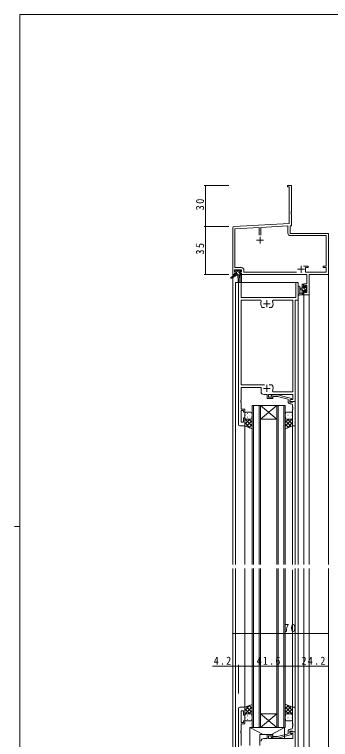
# Model space of a CAD drawing. Units: millimetres, scale not verified. Extents: x -841 to 292, y -594 to 212.
# Drawn here: x -841 to -610, y -323 to 208 of the extents above; entities that cross this region are included whole.
import ezdxf

# ---------------------------------------------------------------- set-up
doc = ezdxf.new("R2010")
doc.units = ezdxf.units.MM
doc.header["$LTSCALE"] = 2
for name, color, linetype, lineweight in [('0-1_YKK_ZWAK', 7, 'Continuous', 9), ('0-3_YKK_11', 7, 'Continuous', 9), ('0-4_YKK_12', 2, 'Continuous', 9), ('0-5_YKK_13', 4, 'Continuous', 9), ('0-6_YKK_D', 6, 'Continuous', 9)]:
    doc.layers.add(name, color=color, linetype=linetype, lineweight=lineweight)
doc.styles.add('ＭＳ ゴシック', font='')
doc.styles.get('ＭＳ ゴシック').set_extended_font_data('MS Gothic')

msp = doc.modelspace()

# ---------------------------------------------------------------- linework, layer by layer
at = {"layer": '0-1_YKK_ZWAK'}
for p, q in [((-837, -541.965), (-837, 208.035)), ((263, 208.035), (-837, 208.035)), ((-841, -166.965), (-837, -166.965))]:
    msp.add_line(p, q, dxfattribs=at)
at = {"layer": '0-3_YKK_11'}
for p, q in [((-639.83, 54.838), (-639.83, 81.77)), ((-638.2, 82.67), (-638.2, 63.628)), ((-680.252, 52.719), (-639.83, 54.838)), ((-660.55, 52.12), (-640.83, 53.153)), ((-640.83, 53.153), (-640.83, 47.84)), ((-681.2, 17.67), (-681.2, 51.721)), ((-679.57, 51.123), (-661.85, 52.052)), ((-679.57, 22.6), (-679.57, 51.123)), ((-661.85, 52.052), (-661.85, 46.37)), ((-660.55, 46.37), (-660.55, 52.12)), ((-663.7, 42.67), (-658.7, 42.67)), ((-661.2, 45.17), (-661.2, 40.17)), ((-639.2, 47.67), (-611.2, 47.67)), ((-639.03, 46.04), (-612.83, 46.04)), ((-612.83, 46.04), (-612.83, 23.77)), ((-611.2, 47.67), (-611.2, 17.67)), ((-674.87, 22.6), (-679.57, 22.6)), ((-633.7, 21.37), (-628.7, 21.37)), ((-631.2, 23.87), (-631.2, 18.87)), ((-626.93, 17.67), (-674.7, 17.67)), ((-673.07, 19.3), (-673.07, 20.8)), ((-634.55, 19.3), (-673.07, 19.3)), ((-634.55, 19.3), (-673.07, 19.3)), ((-612.83, 19.3), (-627.9, 19.3)), ((-626.93, 10.77), (-626.93, 17.67)), ((-625.3, 17.67), (-625.3, 2.67)), ((-611.2, 17.67), (-625.3, 17.67)), ((-677, 11.67), (-675.07, 11.67)), ((-677, -92.33), (-677, 11.67)), ((-675.07, 11.67), (-675.07, 0.67)), ((-635.13, 11.67), (-633.2, 11.67)), ((-635.13, 0.67), (-635.13, 11.67)), ((-633.2, 11.67), (-633.2, -1.33)), ((-675.07, 0.67), (-635.13, 0.67)), ((-675.07, -1.26), (-675.07, -63.13)), ((-660.751, -1.26), (-675.07, -1.26)), ((-660.296, -1.967), (-660.751, -1.26)), ((-658.7, -3.83), (-653.7, -3.83)), ((-656.2, -6.33), (-656.2, -1.33)), ((-651.649, -1.26), (-652.104, -1.967)), ((-637.33, -1.26), (-651.649, -1.26)), ((-637.33, -68.4), (-637.33, -1.26)), ((-635.4, -1.33), (-635.4, -75.33)), ((-633.2, -1.33), (-635.4, -1.33)), ((-659.647, -6.53), (-659.893, -6.402)), ((-657.95, -6.53), (-659.647, -6.53)), ((-652.753, -6.53), (-654.45, -6.53)), ((-652.507, -6.402), (-652.753, -6.53)), ((-675.07, -63.13), (-657.95, -63.13)), ((-656.2, -68.33), (-656.2, -63.33)), ((-654.45, -63.13), (-652.753, -63.13)), ((-654.45, -63.13), (-652.753, -63.13)), ((-652.753, -63.13), (-652.507, -63.259)), ((-675.07, -65.13), (-675.07, -74.372)), ((-660.5, -65.13), (-675.07, -65.13)), ((-660.5, -68.33), (-660.5, -65.13)), ((-658.7, -65.83), (-653.7, -65.83)), ((-652.104, -67.693), (-651.649, -68.4)), ((-651.649, -68.4), (-637.33, -68.4)), ((-656.1, -70.33), (-658.5, -70.33)), ((-656.1, -73.33), (-656.1, -70.33)), ((-651.9, -73.33), (-656.1, -73.33)), ((-655.1, -70.33), (-655.1, -72.33)), ((-637.33, -70.33), (-655.1, -70.33)), ((-655.1, -72.33), (-651.9, -72.33)), ((-653.024, -71.306), (-652.249, -70.53)), ((-652.249, -70.53), (-648.303, -70.53)), ((-651.751, -71.73), (-652.176, -72.154)), ((-651.9, -72.33), (-651.9, -73.33)), ((-648.461, -71.73), (-651.751, -71.73)), ((-640.7, -73.81), (-648.461, -71.73)), ((-648.303, -70.53), (-638.2, -73.237)), ((-640.7, -75.63), (-640.7, -73.81)), ((-638.2, -73.837), (-639.4, -74.53)), ((-639.4, -74.53), (-638.534, -74.03)), ((-638.534, -74.03), (-637.33, -74.03)), ((-638.2, -73.237), (-638.2, -73.837)), ((-637.33, -74.03), (-637.33, -70.33)), ((-675.07, -74.372), (-675.19, -74.555)), ((-675.19, -74.555), (-675.19, -75.105)), ((-675.19, -75.105), (-675.07, -75.288)), ((-675.07, -75.372), (-675.19, -75.555)), ((-675.19, -75.555), (-675.19, -76.105)), ((-675.19, -76.105), (-675.07, -76.289)), ((-675.07, -75.288), (-675.07, -75.372)), ((-675.07, -76.289), (-675.07, -81.13)), ((-639.4, -75.33), (-639.4, -74.53)), ((-639.4, -74.53), (-639.4, -75.83)), ((-635.4, -75.33), (-639.4, -75.33)), ((-639.4, -75.83), (-637.6, -75.83)), ((-638.4, -77.13), (-639.2, -77.13)), ((-637.6, -75.83), (-637.4, -75.63)), ((-637.4, -75.63), (-637.1, -75.33)), ((-637.4, -79.372), (-637.4, -78.13)), ((-637.28, -79.555), (-637.4, -79.372)), ((-637.28, -80.105), (-637.28, -79.555)), ((-637.1, -75.33), (-635.4, -75.33)), ((-635.4, -75.33), (-635.4, -93.33)), ((-675.07, -81.13), (-672.4, -81.13)), ((-675.07, -82.13), (-675.07, -90.63)), ((-673.4, -82.13), (-675.07, -82.13)), ((-673.4, -83.33), (-673.4, -82.13)), ((-672.4, -83.33), (-673.4, -83.33)), ((-672.4, -81.13), (-672.4, -83.33)), ((-637.4, -80.288), (-637.28, -80.105)), ((-637.4, -80.372), (-637.4, -80.288)), ((-637.28, -80.555), (-637.4, -80.372)), ((-637.4, -81.289), (-637.28, -81.105)), ((-637.4, -93.33), (-637.4, -81.289)), ((-637.28, -81.105), (-637.28, -80.555)), ((-673.4, -87.33), (-672.4, -87.33)), ((-673.4, -90.63), (-673.4, -87.33)), ((-672.4, -87.33), (-672.4, -93.33)), ((-672.4, -93.33), (-676, -93.33)), ((-675.07, -90.63), (-673.4, -90.63)), ((-635.4, -93.33), (-637.4, -93.33)), ((-677, -300.33), (-677, -404.33)), ((-672.4, -299.33), (-676, -299.33)), ((-675.07, -302.03), (-673.4, -302.03)), ((-675.07, -310.53), (-675.07, -302.03)), ((-673.4, -302.03), (-673.4, -305.33)), ((-672.4, -305.33), (-672.4, -299.33)), ((-637.4, -299.33), (-637.4, -311.372)), ((-635.4, -299.33), (-637.4, -299.33)), ((-635.4, -317.33), (-635.4, -299.33)), ((-673.4, -305.33), (-672.4, -305.33)), ((-673.4, -310.53), (-675.07, -310.53)), ((-675.07, -311.53), (-672.4, -311.53)), ((-675.07, -316.372), (-675.07, -311.53)), ((-673.4, -309.33), (-673.4, -310.53)), ((-672.4, -309.33), (-673.4, -309.33)), ((-672.4, -311.53), (-672.4, -309.33)), ((-637.4, -311.372), (-637.28, -311.555)), ((-637.28, -312.105), (-637.4, -312.288)), ((-637.4, -312.288), (-637.4, -312.372)), ((-637.4, -312.372), (-637.28, -312.555)), ((-637.28, -313.105), (-637.4, -313.288)), ((-637.4, -313.288), (-637.4, -314.53)), ((-637.28, -311.555), (-637.28, -312.105)), ((-637.28, -312.555), (-637.28, -313.105)), ((-675.19, -316.555), (-675.07, -316.372)), ((-675.19, -317.105), (-675.19, -316.555)), ((-675.07, -317.288), (-675.19, -317.105)), ((-675.19, -317.555), (-675.07, -317.372)), ((-675.19, -318.105), (-675.19, -317.555)), ((-675.07, -318.288), (-675.19, -318.105)), ((-675.07, -317.372), (-675.07, -317.288)), ((-675.07, -327.53), (-675.07, -318.288)), ((-640.7, -317.03), (-640.7, -318.851)), ((-639.4, -316.83), (-637.6, -316.83)), ((-639.4, -318.13), (-639.4, -316.83)), ((-639.4, -317.33), (-639.4, -318.13)), ((-635.4, -317.33), (-639.4, -317.33)), ((-639.4, -318.13), (-638.534, -318.63)), ((-638.2, -318.823), (-639.4, -318.13)), ((-638.4, -315.53), (-639.2, -315.53)), ((-638.534, -318.63), (-637.33, -318.63)), ((-637.6, -316.83), (-637.4, -317.03)), ((-637.4, -317.03), (-637.1, -317.33)), ((-637.33, -318.63), (-637.33, -322.33)), ((-637.1, -317.33), (-635.4, -317.33)), ((-635.4, -391.33), (-635.4, -317.33)), ((-656.1, -322.33), (-658.5, -322.33)), ((-656.1, -319.33), (-656.1, -322.33)), ((-651.9, -319.33), (-656.1, -319.33)), ((-655.1, -320.33), (-651.9, -320.33)), ((-655.1, -322.33), (-655.1, -320.33)), ((-637.33, -322.33), (-655.1, -322.33)), ((-653.024, -321.355), (-652.249, -322.13)), ((-652.249, -322.13), (-648.303, -322.13)), ((-651.751, -320.93), (-652.176, -320.506)), ((-651.9, -320.33), (-651.9, -319.33)), ((-648.461, -320.93), (-651.751, -320.93)), ((-640.7, -318.851), (-648.461, -320.93)), ((-648.303, -322.13), (-638.2, -319.423)), ((-638.2, -319.423), (-638.2, -318.823))]:
    msp.add_line(p, q, dxfattribs=at)
for points in [[(-639.83, 81.77), (-641.2, 81.77), (-641.2, 82.67), (-638.2, 82.67)], [(-638.2, 63.628), (-638.32, 63.445), (-638.32, 62.895), (-638.2, 62.711), (-638.2, 62.628), (-638.32, 62.445), (-638.32, 61.895), (-638.2, 61.712), (-638.2, 53.291), (-639.2, 53.239), (-639.2, 47.67)], [(-627.9, 19.3), (-627.9, 22.77), (-625.9, 22.77), (-625.9, 23.77), (-629.45, 23.77)], [(-612.83, 23.77), (-614.9, 23.77), (-614.9, 22.77), (-612.83, 22.77), (-612.83, 19.3)], [(-674.7, 17.67), (-674.7, 18.67), (-675.8, 18.67), (-675.8, 19.47), (-674.7, 19.47), (-674.7, 20.97), (-679.9, 20.97), (-679.9, 19.47), (-678.8, 19.47), (-678.8, 18.67), (-679.9, 18.67), (-679.9, 17.67), (-681.2, 17.67)], [(-625.3, 2.67), (-629.2, 2.67), (-629.2, 5.47), (-628.4, 5.47), (-628.4, 4.3), (-626.93, 4.3), (-626.93, 9.57), (-628.4, 9.57), (-628.4, 8.47), (-629.2, 8.47), (-629.2, 10.77), (-626.93, 10.77)]]:
    msp.add_lwpolyline(points, dxfattribs=at)
for centre, radius, start, end in [((-680.2, 51.721), 1, 93.00002, 180), ((-639.03, 47.84), 1.8, 180, 269.99998), ((-674.87, 20.8), 1.8, 0, 89.99998), ((-656.2, -3.83), 4.5, 155.54362, 214.84991), ((-656.2, -3.83), 4.5, 325.15007, 24.45636), ((-656.2, -65.83), 4.5, 335.54362, 34.84991), ((-658.5, -68.33), 2, 180, 269.99998), ((-652.6, -71.73), 0.6, 134.99998, 315), ((-639.2, -75.63), 1.5, 180, 269.99998), ((-638.4, -78.13), 1, 0, 89.99998), ((-676, -92.33), 1, 180, 269.99998), ((-676, -300.33), 1, 90, 179.99998), ((-639.2, -317.03), 1.5, 90, 179.99998), ((-638.4, -314.53), 1, 270, 359.99998), ((-658.5, -324.33), 2, 90, 179.99998), ((-652.6, -320.93), 0.6, 44.99998, 225)]:
    msp.add_arc(centre, radius, start, end, dxfattribs=at)
at = {"layer": '0-4_YKK_12'}
for p, q in [((-681.2, 47.67), (-681.2, -194.83)), ((-611.2, 47.67), (-611.2, -194.83)), ((-674.7, 17.17), (-675.7, 17.17)), ((-675.7, 17.17), (-675.7, 11.67)), ((-674.7, 17.17), (-674.7, 11.67)), ((-679.2, 11.67), (-679.2, -194.83)), ((-679.2, 11.67), (-633.2, 11.67)), ((-633.2, 11.67), (-633.2, -194.83)), ((-629.2, 2.67), (-625.3, 2.67)), ((-629.2, 2.67), (-629.2, -194.83)), ((-625.3, 2.67), (-625.3, -194.83)), ((-666.9, -78.33), (-660.9, -78.33)), ((-666.9, -194.83), (-666.9, -78.33)), ((-665.9, -78.33), (-665.9, -194.83)), ((-661.9, -194.83), (-661.9, -78.33)), ((-648.9, -78.33), (-660.9, -88.33)), ((-660.9, -78.33), (-648.9, -88.33)), ((-660.9, -78.33), (-648.9, -78.33)), ((-660.9, -78.33), (-660.9, -194.83)), ((-648.9, -78.33), (-642.9, -78.33)), ((-648.9, -194.83), (-648.9, -78.33)), ((-647.9, -78.33), (-647.9, -194.83)), ((-643.9, -194.83), (-643.9, -78.33)), ((-642.9, -78.33), (-642.9, -194.83)), ((-660.9, -88.33), (-648.9, -88.33)), ((-672.4, -93.33), (-672.4, -194.83)), ((-637.4, -93.33), (-637.4, -194.83)), ((-635.4, -93.03), (-635.4, -194.83)), ((-681.2, -197.83), (-681.2, -437.33)), ((-679.2, -197.83), (-679.2, -404.33)), ((-672.4, -197.83), (-672.4, -299.33)), ((-666.9, -197.83), (-666.9, -314.33)), ((-665.9, -314.33), (-665.9, -197.83)), ((-661.9, -197.83), (-661.9, -314.33)), ((-660.9, -314.33), (-660.9, -197.83)), ((-648.9, -197.83), (-648.9, -314.33)), ((-647.9, -314.33), (-647.9, -197.83)), ((-643.9, -197.83), (-643.9, -314.33)), ((-642.9, -314.33), (-642.9, -197.83)), ((-637.4, -198.673), (-637.4, -300.173)), ((-635.4, -197.83), (-635.4, -299.63)), ((-633.2, -197.83), (-633.2, -404.33)), ((-629.2, -197.83), (-629.2, -384.33)), ((-625.3, -197.83), (-625.3, -384.33)), ((-611.2, -197.83), (-611.2, -437.33)), ((-648.9, -314.33), (-660.9, -304.33)), ((-660.9, -314.33), (-648.9, -304.33)), ((-660.9, -304.33), (-648.9, -304.33)), ((-666.9, -314.33), (-660.9, -314.33)), ((-660.9, -314.33), (-648.9, -314.33)), ((-648.9, -314.33), (-642.9, -314.33))]:
    msp.add_line(p, q, dxfattribs=at)
at = {"layer": '0-5_YKK_13'}
for p, q in [((-679.5, 17.37), (-682.567, 15.319)), ((-678, 17.37), (-682.245, 14.813)), ((-679.7, 19.87), (-679.7, 20.37)), ((-679.458, 19.575), (-679.694, 19.812)), ((-679.5, 18.07), (-679.5, 17.37)), ((-679.498, 17.37), (-679.5, 17.372)), ((-675.3, 17.37), (-679.5, 17.37)), ((-679.4, 20.67), (-678.9, 20.67)), ((-678.5, 19.57), (-679.4, 19.57)), ((-679.2, 18.37), (-678.5, 18.37)), ((-678.7, 20.47), (-676.6, 20.47)), ((-678.5, 18.37), (-678.5, 19.57)), ((-677.252, 17.37), (-678.5, 18.617)), ((-676.1, 18.462), (-678.107, 20.47)), ((-677.4, 17.37), (-677.298, 12.362)), ((-676.598, 17.37), (-676.698, 12.362)), ((-676.4, 20.67), (-675.8, 20.67)), ((-676.1, 19.109), (-676.1, 18.37)), ((-676.1, 18.37), (-675.3, 18.37)), ((-675.07, 19.677), (-676.062, 20.67)), ((-675.092, 17.454), (-676.007, 18.37)), ((-675.3, 19.57), (-675.639, 19.57)), ((-675.588, 20.582), (-675.088, 20.082)), ((-675, 18.07), (-675, 17.67)), ((-633.2, 8.396), (-633.2, 3.234)), ((-632, 8.396), (-631.997, 4.435)), ((-630.4, 7.568), (-631.544, 7.466)), ((-630.4, 6.368), (-631.544, 6.47)), ((-630.4, 2.668), (-630.4, 10.268)), ((-626.98, 5.264), (-630.4, 8.683)), ((-629.4, 5.438), (-630.4, 6.438)), ((-630.1, 10.568), (-629.5, 10.568)), ((-629.2, 9.728), (-630.04, 10.568)), ((-629.4, 9.468), (-629.4, 8.168)), ((-629.4, 8.168), (-628, 8.168)), ((-629.4, 5.768), (-629.4, 3.768)), ((-628.461, 5.768), (-629.4, 5.768)), ((-629.2, 10.268), (-629.2, 9.668)), ((-628, 8.168), (-628, 9.068)), ((-627.1, 7.629), (-628, 8.528)), ((-627.7, 9.368), (-627.2, 9.368)), ((-627.1, 8.368), (-627.1, 6.268)), ((-626.9, 9.068), (-626.9, 8.568)), ((-626.9, 6.068), (-626.9, 5.468)), ((-629.5, 2.668), (-632.18, 2.668)), ((-631.58, 3.868), (-630.4, 3.868)), ((-629.2, 2.993), (-630.4, 4.193)), ((-629.2, 3.568), (-629.2, 2.968)), ((-628, 4.968), (-628, 5.307)), ((-626.988, 5.256), (-627.488, 4.756)), ((-672.4, -87.33), (-672.4, -84.33)), ((-667.9, -83.33), (-671.4, -83.33)), ((-670.281, -84.166), (-670.481, -84.166)), ((-667.314, -84.166), (-667.451, -84.166)), ((-666.9, -87.33), (-666.9, -84.33)), ((-642.9, -87.33), (-642.9, -84.33)), ((-642.486, -84.166), (-642.349, -84.166)), ((-641.9, -83.33), (-637.9, -83.33)), ((-639.519, -84.166), (-639.319, -84.166)), ((-637.4, -87.33), (-637.4, -84.33)), ((-672.4, -93.33), (-672.4, -87.33)), ((-672.4, -88.093), (-666.9, -93.593)), ((-671.571, -88.33), (-672.4, -89.159)), ((-668.743, -88.33), (-672.4, -91.987)), ((-671.896, -85.581), (-672.096, -85.581)), ((-667.9, -88.33), (-671.4, -88.33)), ((-671.4, -88.33), (-667.9, -88.33)), ((-666.9, -89.316), (-671.331, -93.747)), ((-670.281, -86.996), (-670.481, -86.996)), ((-669.334, -88.33), (-666.9, -90.765)), ((-668.866, -85.581), (-669.066, -85.581)), ((-667.3, -86.996), (-667.451, -86.996)), ((-667.318, -87.518), (-667.3, -87.536)), ((-666.9, -95.473), (-666.9, -87.33)), ((-642.9, -95.473), (-642.9, -87.33)), ((-637.4, -88.093), (-642.9, -93.593)), ((-640.466, -88.33), (-642.9, -90.765)), ((-642.9, -89.316), (-638.469, -93.747)), ((-642.5, -86.996), (-642.349, -86.996)), ((-642.482, -87.518), (-642.5, -87.536)), ((-641.9, -88.33), (-638.4, -88.33)), ((-638.4, -88.33), (-641.9, -88.33)), ((-641.057, -88.33), (-637.4, -91.987)), ((-640.934, -85.581), (-640.734, -85.581)), ((-639.519, -86.996), (-639.319, -86.996)), ((-638.229, -88.33), (-637.4, -89.159)), ((-637.904, -85.581), (-637.704, -85.581)), ((-637.4, -93.33), (-637.4, -87.33)), ((-672.4, -90.922), (-668.454, -94.868)), ((-666.9, -95.473), (-672.4, -93.33)), ((-666.9, -92.144), (-669.296, -94.54)), ((-642.9, -92.144), (-640.504, -94.54)), ((-642.9, -95.473), (-637.4, -93.33)), ((-637.4, -90.922), (-641.346, -94.868)), ((-666.9, -297.366), (-672.4, -299.33)), ((-666.9, -297.366), (-666.9, -305.33)), ((-642.9, -297.187), (-642.9, -305.33)), ((-642.9, -297.187), (-637.4, -299.336)), ((-672.4, -301.739), (-668.653, -297.992)), ((-672.4, -304.567), (-666.9, -299.067)), ((-672.4, -299.33), (-672.4, -305.33)), ((-668.743, -304.33), (-672.4, -300.673)), ((-666.9, -303.345), (-671.305, -298.939)), ((-669.334, -304.33), (-666.9, -301.896)), ((-666.9, -300.516), (-669.221, -298.195)), ((-642.9, -300.516), (-640.506, -298.122)), ((-642.9, -303.345), (-638.472, -298.917)), ((-637.4, -304.567), (-642.9, -299.067)), ((-640.466, -304.33), (-642.9, -301.896)), ((-637.4, -301.739), (-641.344, -297.795)), ((-641.057, -304.33), (-637.4, -300.673)), ((-637.4, -299.33), (-637.4, -305.33)), ((-671.571, -304.33), (-672.4, -303.502)), ((-672.4, -305.33), (-672.4, -308.33)), ((-671.896, -307.079), (-672.096, -307.079)), ((-667.9, -304.33), (-671.4, -304.33)), ((-671.4, -304.33), (-667.9, -304.33)), ((-670.281, -305.664), (-670.481, -305.664)), ((-668.866, -307.079), (-669.066, -307.079)), ((-667.3, -305.664), (-667.451, -305.664)), ((-667.318, -305.142), (-667.3, -305.124)), ((-666.9, -305.33), (-666.9, -308.33)), ((-642.9, -305.33), (-642.9, -308.33)), ((-642.482, -305.142), (-642.5, -305.124)), ((-642.5, -305.664), (-642.349, -305.664)), ((-641.9, -304.33), (-638.4, -304.33)), ((-638.4, -304.33), (-641.9, -304.33)), ((-640.934, -307.079), (-640.734, -307.079)), ((-639.519, -305.664), (-639.319, -305.664)), ((-638.229, -304.33), (-637.4, -303.502)), ((-637.904, -307.079), (-637.704, -307.079)), ((-637.4, -305.33), (-637.4, -308.33)), ((-667.9, -309.33), (-671.4, -309.33)), ((-670.281, -308.494), (-670.481, -308.494)), ((-667.314, -308.494), (-667.451, -308.494)), ((-642.486, -308.494), (-642.349, -308.494)), ((-641.9, -309.33), (-638.4, -309.33)), ((-639.519, -308.494), (-639.319, -308.494)), ((-668.7, -314.33), (-658.892, -319.33)), ((-668.7, -314.33), (-643.2, -314.33)), ((-668.7, -314.33), (-668.7, -327.53)), ((-652.859, -319.33), (-643.2, -314.33)), ((-643.2, -314.33), (-643.2, -322.33)), ((-661.4, -319.33), (-661.4, -327.53)), ((-651.9, -322.33), (-643.2, -322.33))]:
    msp.add_line(p, q, dxfattribs=at)
msp.add_lwpolyline([(-661.4, -319.33), (-651.9, -319.33), (-651.9, -322.33)], dxfattribs=at)
for centre, radius, start, end in [((-679.4, 20.37), 0.3, 90, 180), ((-679.4, 19.87), 0.3, 180, 270), ((-679.2, 18.07), 0.3, 90, 180), ((-678.9, 20.47), 0.2, 0, 90), ((-676.4, 20.47), 0.2, 90, 180), ((-676.1, 19.57), 0.25, 33.05573, 236.94426), ((-676.4, 19.109), 0.3, 0, 56.94426), ((-675.639, 19.87), 0.3, 213.05573, 270), ((-675.8, 20.37), 0.3, 45, 90), ((-675.3, 19.87), 0.3, 270, 45), ((-675.3, 18.07), 0.3, 0, 90), ((-675.3, 17.67), 0.3, 270, 0), ((-682.4, 15.07), 0.3, 123.76904, 301.06146), ((-676.998, 12.368), 0.3, 181.16962, 358.85538), ((-632.6, 8.396), 0.6, 0.04022, 180.04022), ((-631.5, 6.968), 0.5, 95.09206, 264.90793), ((-630.1, 10.268), 0.3, 90, 180), ((-629.5, 10.268), 0.3, 0, 90), ((-629.4, 9.668), 0.2, 270, 0), ((-628.461, 6.068), 0.3, 270, 326.94426), ((-628, 5.768), 0.25, 303.05573, 146.94426), ((-627.7, 9.068), 0.3, 90, 180), ((-627.7, 5.307), 0.3, 123.05573, 180), ((-627.2, 9.068), 0.3, 0, 90), ((-627.1, 8.568), 0.2, 270, 0), ((-627.1, 6.068), 0.2, 0, 90), ((-627.2, 5.468), 0.3, 314.99998, 0), ((-632.9, 3.234), 0.3, 180, 229.47121), ((-633.29, 2.778), 0.3, 349.47121, 49.47121), ((-632.7, 2.668), 0.3, 169.47121, 330), ((-632.18, 2.368), 0.3, 90, 150), ((-632.1, 3.868), 0.3, 109.18974, 330), ((-632.297, 4.435), 0.3, 289.18974, 0.04022), ((-631.58, 3.568), 0.3, 90, 150), ((-629.5, 2.968), 0.3, 270, 0), ((-629.4, 3.568), 0.2, 0, 90), ((-627.7, 4.968), 0.3, 180, 314.99998), ((-671.4, -84.33), 1, 90, 180), ((-667.9, -84.33), 1, 0, 90), ((-641.9, -84.33), 1, 90, 180), ((-638.4, -84.33), 1, 0, 90), ((-671.4, -87.33), 1, 180, 270), ((-667.9, -87.33), 1, 270, 0), ((-641.9, -87.33), 1, 180, 270), ((-638.4, -87.33), 1, 270, 0), ((-671.4, -305.33), 1, 90, 180), ((-667.9, -305.33), 1, 0, 90), ((-641.9, -305.33), 1, 90, 180), ((-638.4, -305.33), 1, 0, 90), ((-671.4, -308.33), 1, 180, 270), ((-667.9, -308.33), 1, 270, 0), ((-641.9, -308.33), 1, 180, 270), ((-638.4, -308.33), 1, 270, 0)]:
    msp.add_arc(centre, radius, start, end, dxfattribs=at)
at = {"layer": '0-6_YKK_D'}
for p, q in [((-684.2, 82.67), (-702.2, 82.67)), ((-701.2, 82.67), (-701.2, 52.67)), ((-684.2, 52.67), (-702.2, 52.67)), ((-684.2, 52.67), (-702.2, 52.67)), ((-701.2, 52.67), (-701.2, 17.67)), ((-684.2, 17.67), (-702.2, 17.67)), ((-681.2, -289.33), (-681.2, -244.33)), ((-681.2, -245.33), (-611.2, -245.33)), ((-611.2, -289.33), (-611.2, -244.33)), ((-681.2, -269.33), (-696.1, -269.33)), ((-681.2, -289.33), (-681.2, -268.33)), ((-677, -269.33), (-681.2, -269.33)), ((-677, -289.33), (-677, -268.33)), ((-677, -289.33), (-677, -268.33)), ((-677, -269.33), (-635.4, -269.33)), ((-635.4, -289.33), (-635.4, -268.33)), ((-635.4, -289.33), (-635.4, -268.33)), ((-635.4, -269.33), (-611.2, -269.33)), ((-611.2, -289.33), (-611.2, -268.33))]:
    msp.add_line(p, q, dxfattribs=at)
for centre, start, end in [((-701.2, 82.67), 90, 270), ((-701.2, 82.67), 270, 90), ((-701.2, 52.67), 90, 270), ((-701.2, 52.67), 90, 270), ((-701.2, 52.67), 270, 90), ((-701.2, 52.67), 270, 90), ((-701.2, 17.67), 90, 270), ((-701.2, 17.67), 270, 90), ((-681.2, -245.33), 0, 180), ((-681.2, -245.33), 180, 0), ((-611.2, -245.33), 0, 180), ((-611.2, -245.33), 180, 0), ((-681.2, -269.33), 0, 180), ((-681.2, -269.33), 180, 0), ((-677, -269.33), 0, 180), ((-677, -269.33), 0, 180), ((-677, -269.33), 180, 0), ((-677, -269.33), 180, 0), ((-635.4, -269.33), 0, 180), ((-635.4, -269.33), 0, 180), ((-635.4, -269.33), 180, 0), ((-635.4, -269.33), 180, 0), ((-611.2, -269.33), 0, 180), ((-611.2, -269.33), 180, 0)]:
    msp.add_arc(centre, 0.106, start, end, dxfattribs=at)

# ---------------------------------------------------------------- texts
at = {"layer": '0-6_YKK_D', "color": 7, "char_height": 5.865, "attachment_point": 7, "rotation": 90, "style": 'ＭＳ ゴシック'}
for s, insert in [('\\T1.27;\\W0.95;30', (-702.2, 64.539)), ('\\T1.27;\\W0.95;35', (-702.2, 32.1))]:
    msp.add_mtext(s, dxfattribs=dict(at, insert=insert))
at = {"layer": '0-6_YKK_D', "color": 7, "char_height": 5.865, "attachment_point": 7, "style": 'ＭＳ ゴシック'}
for s, insert in [('\\T1.27;\\W0.95;70', (-643.72, -244.33)), ('\\T1.27;\\W0.9;4.2', (-695.1, -268.33)), ('\\T1.28;\\W0.9;41.6', (-663.72, -268.33)), ('\\T1.28;\\W0.9;24.2', (-630.82, -268.33))]:
    msp.add_mtext(s, dxfattribs=dict(at, insert=insert))

doc.saveas('drawing.dxf')
